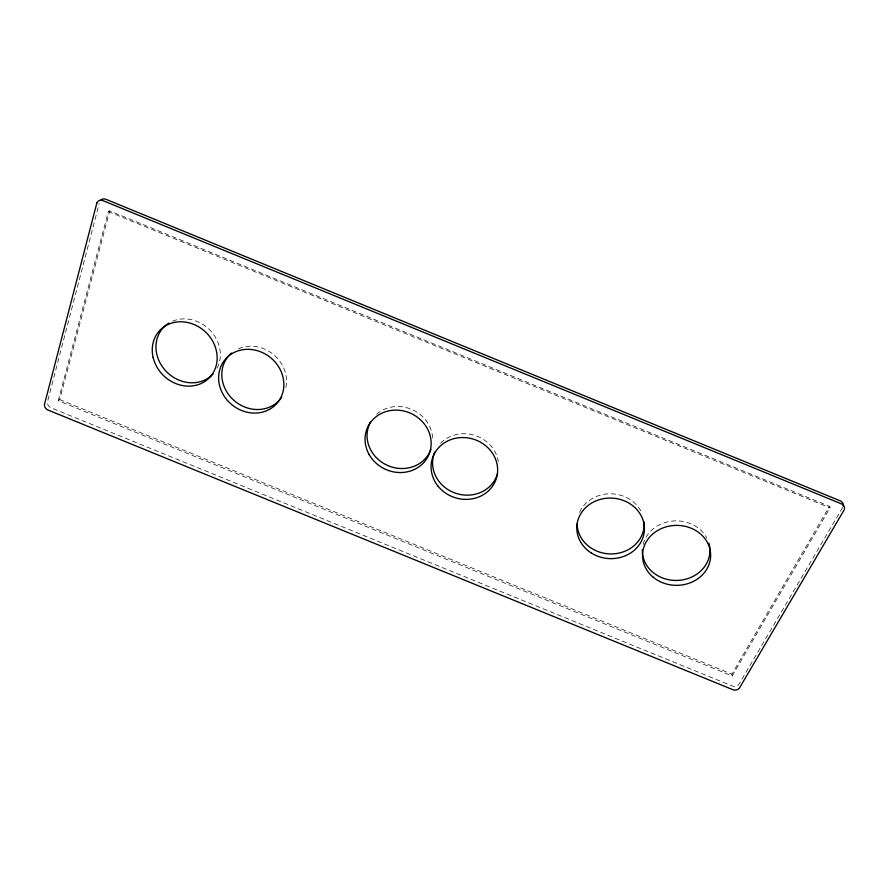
<?xml version="1.0" encoding="UTF-8"?>
<svg xmlns="http://www.w3.org/2000/svg" width="889" height="889" viewBox="0 0 889 889"><rect width="100%" height="100%" fill="white"/><g stroke="black" fill="none" stroke-linecap="round" stroke-linejoin="round"><path stroke-width="0.67" stroke-dasharray="4.45 3.33" d="M47.884 400.183L99.168 203.648M58.241 400.683L108.347 211.56L109.747 210.871L829.437 506.341L830.004 507.841L732.192 675.984L58.241 400.683L59.685 399.561L109.747 210.871M732.192 675.984L731.903 674.162L829.437 506.341M842.661 507.452L739.103 683.974A5.201 4.345 -0.1 0 1 732.158 685.964L51.118 407.84A5.245 4.401 42.7 0 1 47.539 401.517M59.685 399.561L731.903 674.162M108.347 211.56L830.004 507.841M238.419 348.744A33.682 30.27 39 0 1 274.512 355.433A33.682 30.27 39 0 1 285.136 390.204M376.647 414.218A33.271 30.515 24.7 0 1 412.696 409.84A33.271 30.515 24.7 0 1 432.654 440.155M440.6 443.255A33.249 30.482 16.9 0 1 474.904 435.421A33.249 30.482 16.9 0 1 498.284 461.624M172.488 321.218A33.993 30.059 43.2 0 1 210.493 330.686A33.993 30.059 43.2 0 1 216.86 368.679M579.55 512.32A33.549 30.07 3.2 0 1 609.876 493.773A33.549 30.07 3.2 0 1 641.18 511.664M643.103 544.479A33.793 29.793 -0.7 0 1 672.562 521.043A33.793 29.793 -0.7 0 1 706.933 538.301"/><path stroke-width="1.33" d="M430.943 449.323A33.271 30.515 24.7 0 1 387.037 465.214A33.271 30.515 24.7 0 1 370.735 421.475M843.172 506.208A5.69 4.934 -11.5 0 0 840.294 500.863L105.947 199.303A5.745 4.99 54.4 0 0 100.413 200.514M281.635 397.327A33.682 30.27 39 0 1 233.84 400.306A33.682 30.27 39 0 1 231.596 352.989M497.551 473.581A33.249 30.482 16.9 0 1 455.579 493.228A33.249 30.482 16.9 0 1 434.721 452.157M644.114 521.876A33.549 30.07 3.2 0 1 612.165 553.914A33.549 30.07 3.2 0 1 577.139 523.788M213.049 373.969A33.993 30.059 43.2 0 1 164.843 369.902A33.993 30.059 43.2 0 1 168.921 323.063M708.9 543.223A33.793 29.793 -0.7 0 1 679.696 580.273A33.793 29.793 -0.7 0 1 642.369 549.624M96.845 203.003L44.472 404.395A5.267 4.412 42.7 0 0 47.573 409.862L733.358 689.897A5.223 4.367 0 0 0 739.37 688.175L844.194 509.853A5.723 4.956 -11.4 0 0 842.15 504.163L102.402 200.403A5.779 5.023 54.3 0 0 96.845 203.003M369.168 454.579A33.538 30.715 24.6 0 0 426.409 459.213A33.538 30.715 24.6 0 0 398.739 410.229A33.538 30.715 24.6 0 0 369.168 454.579M219.472 385.148A33.949 30.47 38.8 0 0 273.556 406.629A33.949 30.47 38.8 0 0 260.688 351.833A33.949 30.47 38.8 0 0 219.472 385.148M438.133 486.272A33.515 30.671 17 0 0 495.217 481.46A33.515 30.671 17 0 0 459.746 437.666A33.515 30.671 17 0 0 438.133 486.272M590.941 552.747A33.815 30.259 3.4 0 0 644.258 531.689A33.815 30.259 3.4 0 0 596.63 500.618A33.815 30.259 3.4 0 0 590.941 552.747M153.108 357.389A34.26 30.248 43 0 0 206.926 379.959A34.26 30.248 43 0 0 194.08 324.529A34.26 30.248 43 0 0 153.108 357.389M653.193 577.205A34.071 29.982 -0.6 0 0 709.733 562.237A34.071 29.982 -0.6 0 0 666.861 526.655A34.071 29.982 -0.6 0 0 653.193 577.205"/></g></svg>
